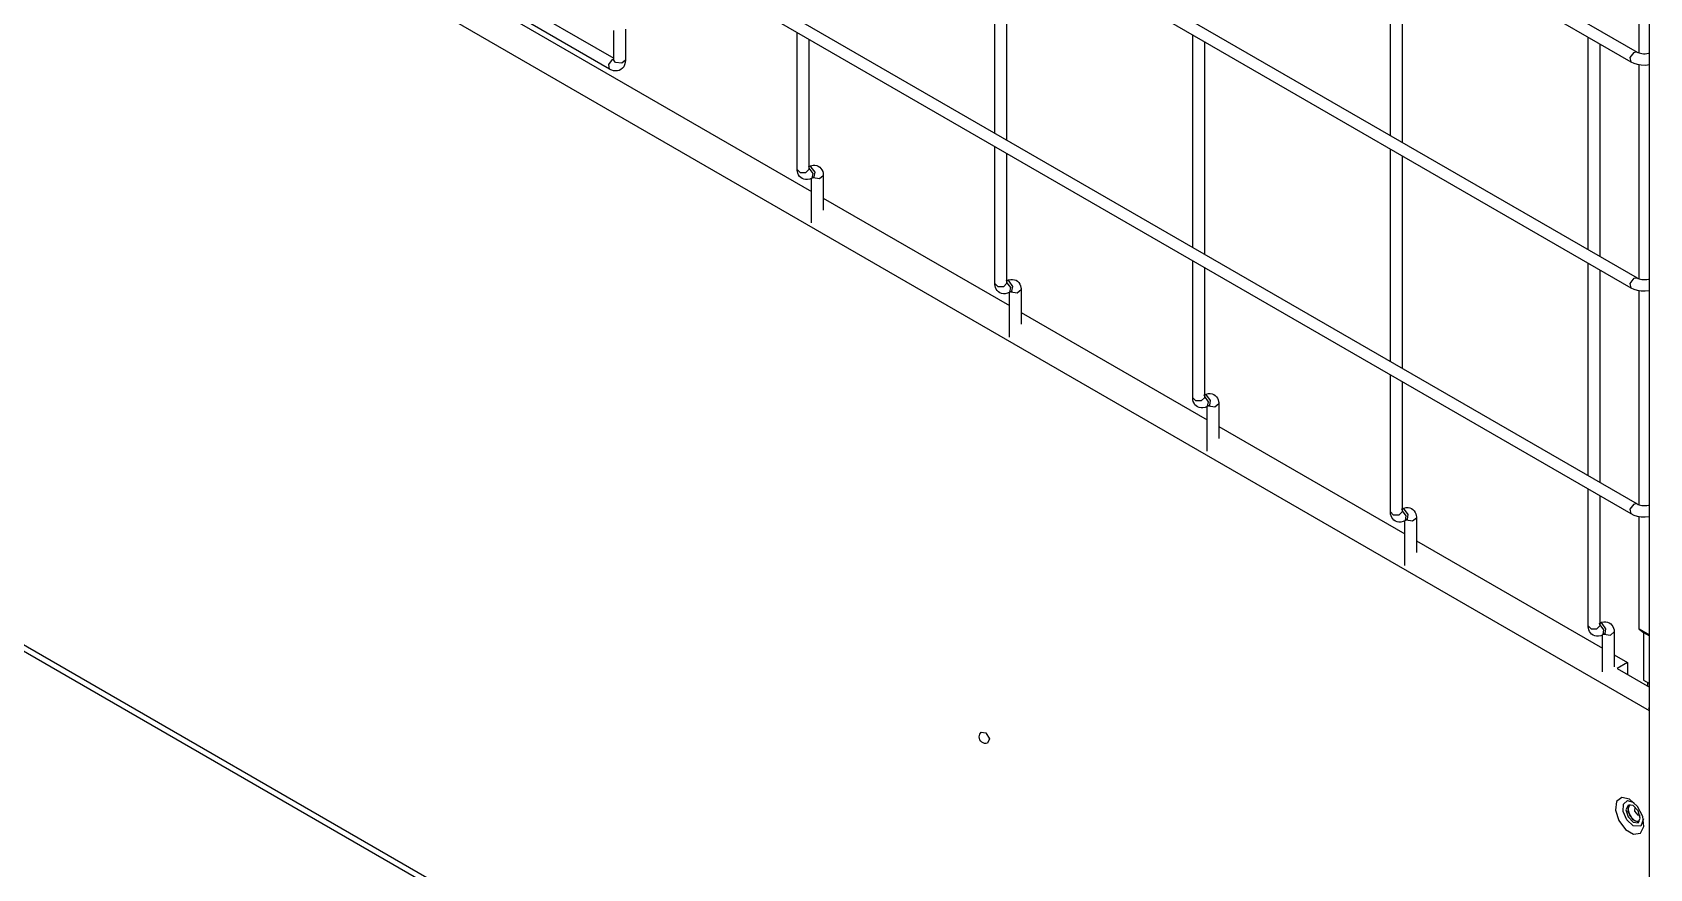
# Model space of a CAD drawing. Extents: x 594 to 813, y 174 to 240.
# Drawn here: x 756.775 to 759.56, y 200.519 to 201.959 of the extents above; entities that cross this region are included whole.
import ezdxf

# ---------------------------------------------------------------- set-up
doc = ezdxf.new("R2010")
doc.units = 0
doc.header["$MEASUREMENT"] = 0
doc.layers.add('AC.REF(S). PIPING', color=3, linetype='CONTINUOUS', lineweight=30)
doc.layers.add('LG-Product', color=3, linetype='CONTINUOUS')

# ---------------------------------------------------------------- blocks, each defined once
blk = doc.blocks.new('UW1-4')
at = {"layer": 'LG-Product', "color": 3, "linetype": 'Continuous'}
for p, q in [((3808.5, 4377.56), (3383.26, 4132.05)), ((3384.27, 4130.32), (3809.5, 4375.83)), ((3381.1, 3755.34), (3381.1, 4346.7)), ((3808.5, 4338.66), (3383.26, 4093.15)), ((3384.27, 4091.41), (3809.5, 4336.92)), ((3808.5, 4299.75), (3383.26, 4054.24)), ((3384.27, 4052.51), (3809.5, 4298.02)), ((3381.11, 4018.59), (3810.84, 4266.7)), ((3382.88, 4131.89), (3382.88, 4171.47)), ((3423.72, 4153.1), (3423.72, 4116.51)), ((3425.73, 4117.67), (3425.73, 4154.25)), ((3491.82, 4153.51), (3491.82, 4116.92)), ((3493.83, 4118.08), (3493.83, 4154.66)), ((3579.15, 4142.36), (3559.44, 4130.98)), ((3560.18, 4129.09), (3580.15, 4140.62)), ((3576.85, 4137.74), (3525.39, 4108.03)), ((3557.43, 4136), (3557.43, 4130.68)), ((3559.44, 4130.68), (3559.44, 4135.76)), ((3389.68, 4133.44), (3389.68, 4096.85)), ((3391.68, 4098.01), (3391.68, 4134.6)), ((3457.77, 4133.85), (3457.77, 4097.26)), ((3459.78, 4098.42), (3459.78, 4135.01)), ((3525.87, 4134.26), (3525.87, 4111.83)), ((3527.87, 4111.83), (3527.87, 4135.42)), ((3381.28, 4131.84), (3381.09, 4131.89)), ((3381.56, 4131.79), (3381.28, 4131.84)), ((3381.85, 4131.77), (3381.56, 4131.79)), ((3382.14, 4131.77), (3381.85, 4131.77)), ((3382.43, 4131.79), (3382.14, 4131.77)), ((3382.68, 4131.84), (3382.43, 4131.79)), ((3382.91, 4131.9), (3382.68, 4131.84)), ((3383.1, 4131.97), (3382.91, 4131.9)), ((3383.26, 4132.05), (3383.1, 4131.97)), ((3383.19, 4129.9), (3383.75, 4130.07)), ((3383.5, 4132.1), (3383.27, 4132.05)), ((3383.76, 4132), (3383.5, 4132.1)), ((3383.75, 4130.07), (3384.27, 4130.32)), ((3384.42, 4131.12), (3383.76, 4132)), ((3384.27, 4130.32), (3384.42, 4131.12)), ((3557.43, 4130.68), (3557.47, 4130.24)), ((3557.43, 4130.68), (3558.05, 4130.14)), ((3557.47, 4130.24), (3557.59, 4129.83)), ((3558.05, 4130.14), (3559.14, 4130.27)), ((3559.14, 4130.27), (3559.36, 4130.46)), ((3559.36, 4130.46), (3559.44, 4130.68)), ((3559.55, 4130.84), (3559.44, 4130.87)), ((3559.44, 4130.66), (3559.44, 4130.68)), ((3559.44, 4130.65), (3559.44, 4130.66)), ((3559.44, 4130.61), (3559.44, 4130.65)), ((3559.45, 4130.59), (3559.44, 4130.61)), ((3559.45, 4130.59), (3559.45, 4130.59)), ((3559.68, 4130.78), (3559.55, 4130.84)), ((3560.33, 4129.9), (3559.68, 4130.78)), ((3381.09, 4129.83), (3381.87, 4129.76)), ((3381.87, 4129.76), (3382.55, 4129.79)), ((3382.55, 4129.79), (3383.19, 4129.9)), ((3382.88, 4092.99), (3382.88, 4129.86)), ((3557.59, 4129.83), (3557.75, 4129.52)), ((3557.75, 4129.52), (3557.97, 4129.26)), ((3557.97, 4129.26), (3558.22, 4129.05)), ((3558.22, 4129.05), (3558.51, 4128.9)), ((3558.51, 4128.9), (3558.83, 4128.81)), ((3558.83, 4128.81), (3559.16, 4128.79)), ((3559.16, 4128.79), (3559.49, 4128.83)), ((3559.49, 4128.83), (3559.8, 4128.92)), ((3559.8, 4128.92), (3559.99, 4128.99)), ((3559.99, 4128.99), (3560.18, 4129.09)), ((3560.18, 4129.09), (3560.33, 4129.9)), ((3423.72, 4114.19), (3423.72, 4077.61)), ((3425.73, 4078.76), (3425.73, 4115.35)), ((3491.82, 4114.6), (3491.82, 4092.18)), ((3493.83, 4092.18), (3493.83, 4115.76)), ((3523.39, 4111), (3523.38, 4110.81)), ((3523.38, 4110.81), (3523.38, 4104.83)), ((3524.04, 4110.27), (3523.38, 4110.81)), ((3523.41, 4111.19), (3523.39, 4111)), ((3523.49, 4111.48), (3523.41, 4111.19)), ((3523.61, 4111.76), (3523.49, 4111.48)), ((3523.78, 4112.01), (3523.61, 4111.76)), ((3523.99, 4112.22), (3523.78, 4112.01)), ((3524.24, 4112.39), (3523.99, 4112.22)), ((3525.15, 4110.44), (3524.04, 4110.27)), ((3524.52, 4112.51), (3524.24, 4112.39)), ((3524.83, 4112.57), (3524.52, 4112.51)), ((3524.8, 4111.36), (3525.45, 4112.24)), ((3524.95, 4110.56), (3524.8, 4111.36)), ((3525.15, 4112.56), (3524.83, 4112.57)), ((3524.91, 4110.57), (3524.92, 4110.57)), ((3524.92, 4110.57), (3524.93, 4110.57)), ((3524.93, 4110.57), (3524.95, 4110.56)), ((3524.95, 4110.56), (3525.3, 4110.35)), ((3525.56, 4112.48), (3525.15, 4112.56)), ((3525.15, 4111.16), (3525.81, 4112.04)), ((3525.3, 4110.35), (3525.15, 4111.16)), ((3525.45, 4112.24), (3525.67, 4112.33)), ((3525.95, 4112.29), (3525.56, 4112.48)), ((3525.67, 4112.33), (3525.87, 4112.33)), ((3525.81, 4112.04), (3525.84, 4112.06)), ((3525.84, 4112.06), (3525.87, 4112.07)), ((3525.87, 4111.83), (3525.86, 4111.79)), ((3526.37, 4111.33), (3525.87, 4111.83)), ((3527.37, 4111.33), (3526.37, 4111.33)), ((3527.02, 4110.25), (3527.27, 4110.42)), ((3527.27, 4110.42), (3527.48, 4110.64)), ((3527.87, 4111.83), (3527.37, 4111.33)), ((3527.48, 4110.64), (3527.65, 4110.89)), ((3527.65, 4110.89), (3527.77, 4111.17)), ((3527.77, 4111.17), (3527.84, 4111.46)), ((3527.84, 4111.46), (3527.87, 4111.64)), ((3527.87, 4111.64), (3527.87, 4111.83)), ((3525.3, 4110.35), (3525.7, 4110.17)), ((3525.39, 4102.62), (3525.39, 4110.32)), ((3525.7, 4110.17), (3526.11, 4110.08)), ((3526.11, 4110.08), (3526.42, 4110.08)), ((3526.42, 4110.08), (3526.74, 4110.14)), ((3526.74, 4110.14), (3527.02, 4110.25)), ((3523.39, 4106.88), (3491.34, 4088.38)), ((3389.68, 4094.54), (3389.68, 4057.95)), ((3391.68, 4059.11), (3391.68, 4095.69)), ((3417.03, 3889.03), (3774.81, 4095.6)), ((3457.77, 4094.94), (3457.77, 4072.52)), ((3459.78, 4072.52), (3459.78, 4096.1)), ((3381.28, 4092.94), (3381.09, 4092.99)), ((3381.09, 4090.93), (3381.87, 4090.85)), ((3381.56, 4092.89), (3381.28, 4092.94)), ((3381.85, 4092.86), (3381.56, 4092.89)), ((3382.14, 4092.86), (3381.85, 4092.86)), ((3382.43, 4092.89), (3382.14, 4092.86)), ((3382.68, 4092.93), (3382.43, 4092.89)), ((3382.55, 4090.88), (3383.19, 4090.99)), ((3382.91, 4093), (3382.68, 4092.93)), ((3382.88, 4054.09), (3382.88, 4090.96)), ((3383.1, 4093.07), (3382.91, 4093)), ((3383.26, 4093.15), (3383.1, 4093.07)), ((3383.19, 4090.99), (3383.75, 4091.17)), ((3383.5, 4093.19), (3383.27, 4093.15)), ((3383.76, 4093.1), (3383.5, 4093.19)), ((3383.75, 4091.17), (3384.27, 4091.41)), ((3384.42, 4092.21), (3383.76, 4093.1)), ((3384.27, 4091.41), (3384.42, 4092.21)), ((3772.81, 4093.42), (3417.26, 3888.14)), ((3489.37, 4091.53), (3489.34, 4091.34)), ((3489.34, 4091.34), (3489.34, 4091.15)), ((3489.34, 4091.15), (3489.34, 4085.17)), ((3490, 4090.61), (3489.34, 4091.15)), ((3489.44, 4091.82), (3489.37, 4091.53)), ((3489.56, 4092.1), (3489.44, 4091.82)), ((3489.73, 4092.35), (3489.56, 4092.1)), ((3489.94, 4092.57), (3489.73, 4092.35)), ((3490.19, 4092.74), (3489.94, 4092.57)), ((3490.47, 4092.85), (3490.19, 4092.74)), ((3490.79, 4092.91), (3490.47, 4092.85)), ((3490.75, 4091.7), (3491.4, 4092.59)), ((3490.9, 4090.9), (3490.75, 4091.7)), ((3491.1, 4092.91), (3490.79, 4092.91)), ((3490.87, 4090.92), (3490.87, 4090.92)), ((3490.87, 4090.92), (3490.88, 4090.91)), ((3491.51, 4092.82), (3491.1, 4092.91)), ((3491.1, 4091.5), (3491.76, 4092.38)), ((3491.26, 4090.69), (3491.1, 4091.5)), ((3491.4, 4092.59), (3491.62, 4092.67)), ((3491.91, 4092.64), (3491.51, 4092.82)), ((3491.62, 4092.67), (3491.82, 4092.67)), ((3491.76, 4092.38), (3491.79, 4092.4)), ((3491.79, 4092.4), (3491.82, 4092.41)), ((3491.82, 4092.18), (3491.82, 4092.14)), ((3492.32, 4091.68), (3491.82, 4092.18)), ((3493.32, 4091.68), (3492.32, 4091.68)), ((3493.22, 4090.76), (3493.43, 4090.98)), ((3493.83, 4092.18), (3493.32, 4091.68)), ((3493.43, 4090.98), (3493.6, 4091.23)), ((3493.6, 4091.23), (3493.72, 4091.51)), ((3493.72, 4091.51), (3493.79, 4091.8)), ((3493.79, 4091.8), (3493.82, 4091.99)), ((3493.82, 4091.99), (3493.83, 4092.18)), ((3381.87, 4090.85), (3382.55, 4090.88)), ((3491.11, 4090.78), (3490, 4090.61)), ((3490.88, 4090.91), (3490.9, 4090.9)), ((3490.9, 4090.9), (3491.26, 4090.69)), ((3491.26, 4090.69), (3491.65, 4090.51)), ((3491.34, 4082.96), (3491.34, 4090.67)), ((3491.65, 4090.51), (3492.06, 4090.42)), ((3492.06, 4090.42), (3492.38, 4090.42)), ((3492.38, 4090.42), (3492.69, 4090.48)), ((3492.69, 4090.48), (3492.97, 4090.6)), ((3492.97, 4090.6), (3493.22, 4090.76)), ((3489.34, 4087.22), (3457.3, 4068.72)), ((3423.72, 4075.29), (3423.72, 4052.86)), ((3425.73, 4052.86), (3425.73, 4076.45)), ((3455.3, 4071.69), (3455.29, 4071.5)), ((3455.29, 4071.5), (3455.29, 4065.51)), ((3455.95, 4070.95), (3455.29, 4071.5)), ((3455.32, 4071.87), (3455.3, 4071.69)), ((3455.39, 4072.17), (3455.32, 4071.87)), ((3455.51, 4072.44), (3455.39, 4072.17)), ((3455.68, 4072.69), (3455.51, 4072.44)), ((3455.89, 4072.91), (3455.68, 4072.69)), ((3456.15, 4073.08), (3455.89, 4072.91)), ((3456.43, 4073.19), (3456.15, 4073.08)), ((3456.74, 4073.25), (3456.43, 4073.19)), ((3456.7, 4072.05), (3457.36, 4072.93)), ((3456.85, 4071.24), (3456.7, 4072.05)), ((3457.06, 4073.25), (3456.74, 4073.25)), ((3457.46, 4073.16), (3457.06, 4073.25)), ((3457.06, 4071.84), (3457.71, 4072.72)), ((3457.21, 4071.04), (3457.06, 4071.84)), ((3457.36, 4072.93), (3457.57, 4073.02)), ((3457.86, 4072.98), (3457.46, 4073.16)), ((3457.57, 4073.02), (3457.77, 4073.01)), ((3457.71, 4072.72), (3457.74, 4072.74)), ((3457.74, 4072.74), (3457.77, 4072.76)), ((3457.77, 4072.52), (3457.77, 4072.48)), ((3458.27, 4072.02), (3457.77, 4072.52)), ((3459.28, 4072.02), (3458.27, 4072.02)), ((3459.78, 4072.52), (3459.28, 4072.02)), ((3459.39, 4071.32), (3459.55, 4071.58)), ((3459.55, 4071.58), (3459.67, 4071.85)), ((3459.67, 4071.85), (3459.75, 4072.14)), ((3459.75, 4072.14), (3459.77, 4072.33)), ((3459.77, 4072.33), (3459.78, 4072.52)), ((3457.06, 4071.12), (3455.95, 4070.95)), ((3456.82, 4071.26), (3456.82, 4071.26)), ((3456.82, 4071.26), (3456.84, 4071.25)), ((3456.84, 4071.25), (3456.85, 4071.24)), ((3456.85, 4071.24), (3457.21, 4071.04)), ((3457.21, 4071.04), (3457.6, 4070.85)), ((3457.3, 4063.31), (3457.3, 4071.01)), ((3457.6, 4070.85), (3458.01, 4070.77)), ((3458.01, 4070.77), (3458.33, 4070.76)), ((3458.33, 4070.76), (3458.64, 4070.82)), ((3458.64, 4070.82), (3458.92, 4070.94)), ((3458.92, 4070.94), (3459.17, 4071.11)), ((3459.17, 4071.11), (3459.39, 4071.32)), ((3455.29, 4067.56), (3423.25, 4049.06)), ((3389.68, 4055.63), (3389.68, 4033.21)), ((3391.68, 4033.21), (3391.68, 4056.79)), ((3381.28, 4054.03), (3381.09, 4054.09)), ((3381.09, 4052.03), (3381.87, 4051.95)), ((3381.56, 4053.98), (3381.28, 4054.03)), ((3381.85, 4053.96), (3381.56, 4053.98)), ((3382.14, 4053.96), (3381.85, 4053.96)), ((3381.87, 4051.95), (3382.55, 4051.98)), ((3382.43, 4053.98), (3382.14, 4053.96)), ((3382.68, 4054.03), (3382.43, 4053.98)), ((3382.55, 4051.98), (3383.19, 4052.09)), ((3382.91, 4054.09), (3382.68, 4054.03)), ((3382.88, 4032.67), (3382.88, 4052.06)), ((3383.1, 4054.16), (3382.91, 4054.09)), ((3383.26, 4054.24), (3383.1, 4054.16)), ((3383.19, 4052.09), (3383.75, 4052.26)), ((3383.5, 4054.29), (3383.27, 4054.25)), ((3383.76, 4054.19), (3383.5, 4054.29)), ((3383.75, 4052.26), (3384.27, 4052.51)), ((3384.42, 4053.31), (3383.76, 4054.19)), ((3384.27, 4052.51), (3384.42, 4053.31)), ((3421.25, 4052.03), (3421.24, 4051.84)), ((3421.27, 4052.22), (3421.25, 4052.03)), ((3421.35, 4052.51), (3421.27, 4052.22)), ((3421.47, 4052.78), (3421.35, 4052.51)), ((3421.63, 4053.04), (3421.47, 4052.78)), ((3421.85, 4053.25), (3421.63, 4053.04)), ((3422.1, 4053.42), (3421.85, 4053.25)), ((3422.38, 4053.54), (3422.1, 4053.42)), ((3422.69, 4053.59), (3422.38, 4053.54)), ((3422.65, 4052.39), (3423.31, 4053.27)), ((3422.81, 4051.58), (3422.65, 4052.39)), ((3423.01, 4053.59), (3422.69, 4053.59)), ((3423.42, 4053.51), (3423.01, 4053.59)), ((3423.01, 4052.18), (3423.66, 4053.07)), ((3423.16, 4051.38), (3423.01, 4052.18)), ((3423.31, 4053.27), (3423.53, 4053.36)), ((3423.81, 4053.32), (3423.42, 4053.51)), ((3423.53, 4053.36), (3423.72, 4053.36)), ((3423.66, 4053.07), (3423.69, 4053.08)), ((3423.69, 4053.08), (3423.72, 4053.1)), ((3423.72, 4052.86), (3423.72, 4052.82)), ((3424.23, 4052.36), (3423.72, 4052.86)), ((3425.23, 4052.36), (3424.23, 4052.36)), ((3425.73, 4052.86), (3425.23, 4052.36)), ((3425.51, 4051.92), (3425.63, 4052.19)), ((3425.63, 4052.19), (3425.7, 4052.49)), ((3425.7, 4052.49), (3425.72, 4052.67)), ((3425.72, 4052.67), (3425.73, 4052.86)), ((3421.24, 4051.84), (3421.24, 4045.85)), ((3421.9, 4051.3), (3421.24, 4051.84)), ((3423.01, 4051.47), (3421.9, 4051.3)), ((3422.77, 4051.6), (3422.78, 4051.6)), ((3422.78, 4051.6), (3422.79, 4051.59)), ((3422.79, 4051.59), (3422.81, 4051.58)), ((3422.81, 4051.58), (3423.16, 4051.38)), ((3423.16, 4051.38), (3423.56, 4051.2)), ((3423.25, 4043.65), (3423.25, 4051.35)), ((3423.56, 4051.2), (3423.96, 4051.11)), ((3423.96, 4051.11), (3424.28, 4051.11)), ((3424.28, 4051.11), (3424.59, 4051.17)), ((3424.59, 4051.17), (3424.87, 4051.28)), ((3424.87, 4051.28), (3425.13, 4051.45)), ((3425.13, 4051.45), (3425.34, 4051.67)), ((3425.34, 4051.67), (3425.51, 4051.92)), ((3421.24, 4047.9), (3389.21, 4029.41)), ((3381.1, 4031.65), (3382.88, 4032.67)), ((3382.88, 4032.67), (3382.13, 4032.08)), ((3387.23, 4032.56), (3387.2, 4032.37)), ((3387.3, 4032.85), (3387.23, 4032.56)), ((3387.42, 4033.13), (3387.3, 4032.85)), ((3387.59, 4033.38), (3387.42, 4033.13)), ((3387.8, 4033.6), (3387.59, 4033.38)), ((3388.05, 4033.76), (3387.8, 4033.6)), ((3388.33, 4033.88), (3388.05, 4033.76)), ((3388.65, 4033.94), (3388.33, 4033.88)), ((3388.61, 4032.73), (3389.26, 4033.62)), ((3388.76, 4031.93), (3388.61, 4032.73)), ((3388.96, 4033.94), (3388.65, 4033.94)), ((3389.37, 4033.85), (3388.96, 4033.94)), ((3388.96, 4032.53), (3389.62, 4033.41)), ((3389.11, 4031.72), (3388.96, 4032.53)), ((3389.26, 4033.62), (3389.48, 4033.7)), ((3389.76, 4033.66), (3389.37, 4033.85)), ((3389.48, 4033.7), (3389.68, 4033.7)), ((3389.62, 4033.41), (3389.65, 4033.43)), ((3389.65, 4033.43), (3389.68, 4033.44)), ((3389.68, 4033.21), (3389.67, 4033.17)), ((3390.18, 4032.7), (3389.68, 4033.21)), ((3391.18, 4032.7), (3390.18, 4032.7)), ((3391.68, 4033.21), (3391.18, 4032.7)), ((3391.46, 4032.26), (3391.58, 4032.54)), ((3391.58, 4032.54), (3391.65, 4032.83)), ((3391.65, 4032.83), (3391.68, 4033.02)), ((3391.68, 4033.02), (3391.68, 4033.21)), ((3382.13, 4032.08), (3381.1, 4031.49)), ((3382.13, 4032.08), (3382.13, 4023.89)), ((3387.2, 4032.37), (3387.19, 4032.18)), ((3387.19, 4032.18), (3387.19, 4026.2)), ((3387.85, 4031.64), (3387.19, 4032.18)), ((3388.97, 4031.81), (3387.85, 4031.64)), ((3388.72, 4031.95), (3388.73, 4031.94)), ((3388.73, 4031.94), (3388.74, 4031.94)), ((3388.74, 4031.94), (3388.76, 4031.93)), ((3388.76, 4031.93), (3389.11, 4031.72)), ((3389.11, 4031.72), (3389.51, 4031.54)), ((3389.2, 4025.31), (3389.2, 4031.69)), ((3389.51, 4031.54), (3389.92, 4031.45)), ((3389.92, 4031.45), (3390.23, 4031.45)), ((3390.23, 4031.45), (3390.55, 4031.51)), ((3390.55, 4031.51), (3390.83, 4031.62)), ((3390.83, 4031.62), (3391.08, 4031.79)), ((3391.08, 4031.79), (3391.29, 4032.01)), ((3391.29, 4032.01), (3391.46, 4032.26)), ((3387.2, 4028.25), (3384.9, 4026.92)), ((3384.9, 4026.92), (3386.67, 4025.9)), ((3384.9, 4026.92), (3384.9, 4024.87)), ((3386.67, 4025.9), (3381.11, 4022.68)), ((3382.13, 4023.89), (3381.1, 4023.3)), ((3381.42, 4022.86), (3381.42, 4023.48)), ((3381.1, 4019.12), (3381.28, 4019.02)), ((3381.1, 4018.91), (3381.28, 4019.02)), ((3495.39, 4014.82), (3494.77, 4013.76)), ((3494.77, 4013.76), (3495.09, 4013.01)), ((3496.2, 4014.93), (3495.39, 4014.82)), ((3382.29, 4000.39), (3383.2, 4002.14)), ((3383.06, 4001.36), (3383.94, 4002.29)), ((3383.2, 4002.14), (3384.55, 4003.37)), ((3383.62, 4001.33), (3383.59, 4002.02)), ((3384.9, 4003.13), (3383.81, 4002.82)), ((3383.94, 4002.29), (3384.82, 4002.37)), ((3384.48, 4002.46), (3384.83, 4001.7)), ((3384.55, 4003.37), (3385.89, 4003.69)), ((3384.67, 4002.44), (3384.84, 4001.25)), ((3384.82, 4002.37), (3385.18, 4001.57)), ((3385.6, 4002.53), (3384.9, 4003.13)), ((3385.64, 4001.26), (3385.6, 4002.53)), ((3385.89, 4003.69), (3386.8, 4003)), ((3386.8, 4003), (3387, 4001.52)), ((3382.09, 3998.68), (3382.29, 4000.39)), ((3382.17, 3999.99), (3382.64, 3998.71)), ((3382.7, 4000.14), (3383.06, 4001.36)), ((3383.06, 3999.33), (3382.7, 4000.14)), ((3382.75, 4000.57), (3382.91, 4000.58)), ((3383.65, 3999.66), (3382.82, 3999.59)), ((3382.91, 4000.58), (3383.09, 4000.65)), ((3384.04, 3999.88), (3382.93, 3999.43)), ((3383.94, 3999.42), (3383.06, 3999.33)), ((3383.09, 4000.65), (3383.62, 4001.33)), ((3384.49, 4000.54), (3383.65, 3999.66)), ((3384.82, 4000.35), (3383.94, 3999.42)), ((3383.94, 3998.81), (3385.01, 3999.83)), ((3384.84, 4001.25), (3384.04, 3999.88)), ((3384.83, 4001.7), (3384.49, 4000.54)), ((3385.18, 4001.57), (3384.82, 4000.35)), ((3385.01, 3999.83), (3385.64, 4001.26)), ((3386.42, 3999.71), (3385.24, 3998.16)), ((3387, 4001.52), (3386.42, 3999.71)), ((3382.67, 3997.54), (3382.09, 3998.68)), ((3382.64, 3998.71), (3383.94, 3998.81)), ((3383.85, 3997.35), (3382.67, 3997.54)), ((3385.24, 3998.16), (3383.85, 3997.35))]:
    blk.add_line(p, q, dxfattribs=at)
for start, end in [(255.4412, 0), (0, 44.5588)]:
    blk.add_arc((3495.38, 4014.12), 1.15, start, end, dxfattribs=at)
blk = doc.blocks.new('A$C5B2C3915')
at = {"layer": 'LG-Product', "xscale": -1}
blk.add_blockref('UW1-4', (3895.38, -4026.948), dxfattribs=at)

msp = doc.modelspace()

# ---------------------------------------------------------------- block references
at = {"layer": 'AC.REF(S). PIPING', "linetype": 'Continuous', "xscale": 0.0099999999999909, "yscale": 0.0099999999999909, "zscale": 0.0099999999999909}
msp.add_blockref('A$C5B2C3915', (754.4172, 200.8743), dxfattribs=at)

doc.saveas('drawing.dxf')
